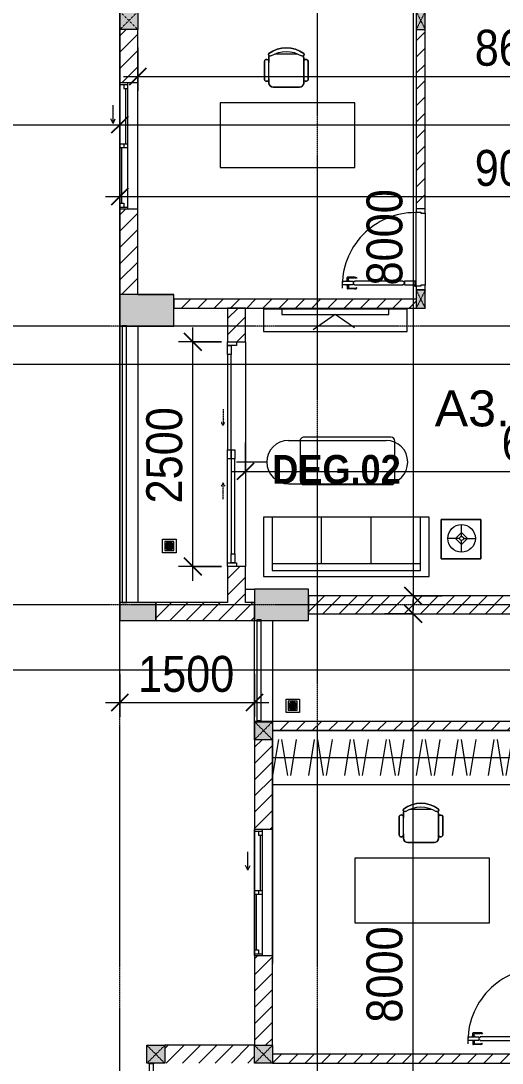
# Model space of a CAD drawing. Header units: millimetres. Extents: x 1591 to 239243, y -15958 to 82755.
# Drawn here: x 206848 to 212209, y 64837 to 76433 of the extents above; entities that cross this region are included whole.
import ezdxf

# ---------------------------------------------------------------- set-up
doc = ezdxf.new("R2010")
doc.units = ezdxf.units.MM
for name, pattern in [('Dash Dot 3_16_', [7.9375, 4.7625, -1.5875, 0, -1.5875]), ('Dash_2_', [6, 3, -3]), ('Grid Line', [22.225, 12.7, -3.175, 3.175, -3.175])]:
    doc.linetypes.add(name, pattern=pattern)
for name, color, linetype, lineweight in [('0-1', 250, 'Continuous', 5), ('A-ANNO-DIMS', 211, 'Continuous', 9), ('A-ANNO-DIMS-160', 211, 'Continuous', 9), ('A-AREA-IDEN', 2, 'Continuous', 9), ('A-DETL-GENF-1', 9, 'Continuous', 9), ('A-DOOR', 31, 'Continuous', 9), ('A-DOOR-1', 254, 'Continuous', 9), ('A-DOOR-2', 9, 'Continuous', 9), ('A-DOOR-FRAM', 31, 'Continuous', 9), ('A-DOOR-HDLN', 31, 'Dash_2_', 9), ('A-DOOR-IDEN', 31, 'Continuous', 9), ('A-FLOR-1', 7, 'Continuous', 9), ('A-FLOR-2', 9, 'Continuous', 9), ('A-FLOR-HRAL', 11, 'Continuous', 9), ('A-FLOR-HRAL-1', 254, 'Continuous', 9), ('A-FLOR-HRAL-2', 9, 'Continuous', 9), ('A-GLAZ', 151, 'Continuous', 9), ('A-WALL', 113, 'Continuous', 9), ('A-WALL-1', 253, 'Continuous', 18), ('A-WALL-2', 9, 'Continuous', 9), ('A-WALL-3', 113, 'Continuous', 18), ('A-WALL-PATT-1', 10, 'Continuous', 9), ('A-WALL-PATT-2', 111, 'Continuous', 9), ('G-ANNO-SYMB-1', 111, 'Dash Dot 3_16_', 18), ('I-FURN', 30, 'Continuous', 9), ('I-FURN-1', 254, 'Continuous', 9), ('M-EQPM-1', 254, 'Continuous', 9), ('S-COLS', 52, 'Continuous', 9), ('S-COLS-1', 52, 'Continuous', 5), ('S-COLS-2', 250, 'Continuous', 18), ('S-COLS-4', 254, 'Continuous', 9), ('S-COLS-5', 253, 'Continuous', 18), ('S-COLS-6', 52, 'Continuous', 18), ('S-COLS-HDLN', 52, 'Dash_2_', 9), ('S-COLS-HDLN-1', 9, 'Dash_2_', 9), ('S-GRID-1', 1, 'Grid Line', 9)]:
    doc.layers.add(name, color=color, linetype=linetype, lineweight=lineweight)
doc.styles.add('Arial_9', font='arial_0.ttf', dxfattribs={"height": 400})
doc.styles.add('Arial_B_4', font='arialbd_0.ttf', dxfattribs={"width": 0.9, "height": 320})
doc.styles.add('UTM Avo', font='UTM Avo.ttf', dxfattribs={"width": 0.9, "height": 400})
doc.dimstyles.new('1_Dim_chi_tiet_2_5', dxfattribs={"dimscale": 304.8, "dimtxt": 399.720379, "dimasz": 0.629921, "dimexe": 0.524934, "dimexo": 0.0625, "dimgap": 0.052493, "dimtad": 1, "dimdec": 0, "dimrnd": 5, "dimzin": 0, "dimdsep": 46, "dimtxsty": 'UTM Avo', "dimblk1": 'OBLIQUE', "dimblk2": 'OBLIQUE', "dimsah": 1, "dimcen": 0.09, "dimdle": 0.524934, "dimazin": 0, "dimtfac": 1, "dimtdec": 4, "dimtix": 1, "dimtmove": 0, "dimatfit": 3, "dimfxl": 1.049869, "dimfxlon": 1, "dimtvp": 1, "dimtolj": 1, "dimtzin": 0, "dimarcsym": 2})
doc.dimstyles.new('1_Dim_chi_tiet_2_5_1', dxfattribs={"dimscale": 304.8, "dimtxt": 399.720379, "dimasz": 0.629921, "dimexe": 0.524934, "dimexo": 0.0625, "dimgap": 0.052493, "dimtad": 1, "dimdec": 0, "dimrnd": 5, "dimzin": 0, "dimdsep": 46, "dimtxsty": 'UTM Avo', "dimblk1": 'OBLIQUE', "dimblk2": 'OBLIQUE', "dimsah": 1, "dimcen": 0.09, "dimdle": 0.524934, "dimazin": 0, "dimtfac": 1, "dimtdec": 4, "dimtix": 1, "dimtmove": 0, "dimatfit": 3, "dimfxl": 1.049869, "dimfxlon": 1, "dimtvp": 1, "dimtolj": 1, "dimtzin": 0, "dimarcsym": 2})
pattern_1 = [(45, (0, 0), (-90.50967, 90.50967), [])]
pattern_2 = [(45, (101998.83, 0), (-90.50967, 90.50967), [])]

# ---------------------------------------------------------------- blocks, each defined once
blk = doc.blocks.new('NCV_TKTC_KET CAU_rvt-1-TKCS_MB TẦNG 5')
at = {"layer": 'S-COLS-1'}
for points in [[(106553, 73037), (106553, 73387), (105953, 73387), (105953, 73037), (105978, 73037), (105978, 73042), (106028, 73042), (106028, 73037), (106153, 73037)], [(108053, 69762), (108053, 70112), (107453, 70112), (107453, 69762), (107477, 69762), (107477, 69769), (107527, 69769), (107527, 69762), (107700, 69762)], [(106352, 69762), (106352, 69962), (106028, 69962), (106028, 69957), (105978, 69957), (105978, 69962), (105952, 69962), (105952, 69762), (106088, 69762)]]:
    blk.add_hatch(color=256, dxfattribs=at).paths.add_polyline_path(points)
at = {"layer": 'A-FLOR-1'}
for p, q in [((105952, 76537), (105952, 69962)), ((108053, 69835), (111053, 69835)), ((107452, 68637), (107452, 65035))]:
    blk.add_line(p, q, dxfattribs=at)
at = {"layer": 'S-COLS-2'}
for p, q in [((105953, 73387), (105953, 73037)), ((106553, 73387), (105953, 73387)), ((106553, 73037), (106553, 73387)), ((105953, 73037), (105978, 73037)), ((106028, 73037), (106553, 73037)), ((107453, 70112), (107453, 69762)), ((108053, 70112), (107453, 70112)), ((108053, 69762), (108053, 70112)), ((105978, 69962), (105952, 69962)), ((105952, 69962), (105952, 69762)), ((106352, 69962), (106028, 69962)), ((106352, 69762), (106352, 69962)), ((105952, 69762), (106352, 69762)), ((107453, 69762), (107477, 69762)), ((107527, 69762), (108053, 69762))]:
    blk.add_line(p, q, dxfattribs=at)
blk = doc.blocks.new('DOOR_CW_01 CANH MO-PANEL KINH - DIW_01-900x2200-CỬA GỖ VÂN LAMINATE-553393-TKCS_MB TẦNG 5')
at = {"layer": 'A-DETL-GENF-1'}
for p, q in [((-442, 737), (-442, 816)), ((-399, 820), (-438, 820)), ((-399, 832), (-397, 832)), ((-399, 792), (-399, 832)), ((-397, 872), (-357, 872)), ((-397, 752), (-397, 872)), ((-397, 792), (-397, 832)), ((-357, 872), (-357, 752)), ((-357, 792), (-357, 832)), ((-355, 832), (-357, 832)), ((-355, 792), (-355, 832)), ((-355, 820), (-316, 820)), ((-312, 737), (-312, 816)), ((-434, 800), (-434, 737)), ((-434, 711), (-427, 716)), ((-399, 804), (-430, 804)), ((-397, 792), (-399, 792)), ((-357, 752), (-397, 752)), ((-397, 738), (-391, 738)), ((-397, 738), (-397, 196)), ((-363, 752), (-391, 752)), ((-391, 752), (-391, 738)), ((-363, 738), (-363, 752)), ((-357, 738), (-363, 738)), ((-357, 792), (-355, 792)), ((-357, 196), (-357, 738)), ((-355, 804), (-324, 804)), ((-320, 711), (-327, 716)), ((-320, 800), (-320, 737)), ((-397, 196), (-391, 196)), ((-357, 182), (-397, 182)), ((-397, 182), (-397, 62)), ((-391, 196), (-391, 182)), ((-391, 182), (-363, 182)), ((-357, 196), (-363, 196)), ((-363, 182), (-363, 196)), ((-357, 62), (-357, 182)), ((-397, 62), (-357, 62))]:
    blk.add_line(p, q, dxfattribs=at)
blk.add_circle((-407, 60), 10, dxfattribs=at)
for centre, radius, start, end in [((-438, 816), 4, 90, 180), ((-407, 60), 814, 360, 92), ((-316, 816), 4, 0, 90), ((-397, 737), 45, 180, 215), ((-430, 800), 4, 90, 180), ((-397, 737), 37, 180, 215), ((-357, 737), 37, 325, 0), ((-324, 800), 4, 360, 90), ((-357, 737), 45, 325, 0)]:
    blk.add_arc(centre, radius, start, end, dxfattribs=at)
at = {"layer": 'A-DOOR-2'}
for p, q in [((-410, 50), (-450, 50)), ((-450, 50), (-450, -50)), ((-410, 0), (-410, 50)), ((-400, 0), (-410, 0)), ((-407, 50), (-382, 50)), ((-400, -50), (-400, 0)), ((410, 0), (400, 0)), ((400, 0), (400, -50)), ((450, 50), (410, 50)), ((410, 50), (410, 0)), ((450, -50), (450, 50)), ((-450, -50), (-400, -50)), ((400, -50), (450, -50))]:
    blk.add_line(p, q, dxfattribs=at)
blk = doc.blocks.new('TU DO LV A - TU DO LV A-885793-TKCS_MB TẦNG 5')
at = {"layer": 'I-FURN'}
for p, q in [((4, 101), (69, 499)), ((169, 101), (104, 499)), ((202, 101), (267, 499)), ((404, 101), (469, 499)), ((569, 101), (504, 499)), ((602, 101), (667, 499)), ((804, 101), (869, 499)), ((969, 101), (904, 499)), ((1002, 101), (1067, 499)), ((1204, 101), (1269, 499)), ((1369, 101), (1304, 499)), ((1402, 101), (1467, 499)), ((1604, 101), (1669, 499)), ((1769, 101), (1704, 499)), ((1802, 101), (1867, 499)), ((2004, 101), (2069, 499)), ((2169, 101), (2104, 499)), ((2202, 101), (2267, 499)), ((2404, 101), (2469, 499)), ((2569, 101), (2504, 499)), ((2602, 101), (2667, 499)), ((2804, 101), (2869, 499)), ((2969, 101), (2904, 499)), ((0, 300), (3000, 300)), ((0, 0), (3000, 0))]:
    blk.add_line(p, q, dxfattribs=at)
at = {"layer": 'I-FURN-1'}
blk.add_line((0, 0), (3000, 0), dxfattribs=at)
blk = doc.blocks.new('BAN LV A - BAN LV A_dwg_ban hoc2-348006-TKCS_MB TẦNG 5')
at = {"layer": 'I-FURN'}
for p, q in [((-243, 354), (-243, 162)), ((-194, 389), (-194, 113)), ((146, 437), (-146, 437)), ((194, 113), (194, 389)), ((194, 351), (194, 151)), ((244, 162), (244, 354)), ((-121, 65), (121, 65))]:
    blk.add_line(p, q, dxfattribs=at)
at = {"layer": 'I-FURN', "flags": 128}
blk.add_lwpolyline([(-738, 611), (-738, 1331), (-155, 1331), (762, 1331), (762, 611)], close=True, dxfattribs=at)
at = {"layer": 'I-FURN'}
for centre, radius, start, end in [((-219, 347), 25.3, 343.7398, 163.7398), ((-146, 389), 48.6, 90, 180), ((146, 389), 48.6, 360, 90), ((219, 347), 25.3, 16.2602, 170.7054), ((-219, 155), 25.3, 163.7398, 16.2602), ((219, 155), 25.3, 189.2946, 16.2602), ((-180, 75), 17.8, 57.9726, 216.6901), ((-146, 113), 48.6, 180, 207.5844), ((0, 324), 324, 233.1301, 306.8699), ((0, 359), 318, 237.5758, 302.4242), ((180, 75), 17.8, 323.3099, 122.0274), ((146, 113), 48.6, 332.4156, 0)]:
    blk.add_arc(centre, radius, start, end, dxfattribs=at)
blk = doc.blocks.new('BAN LV A - BAN LV A_dwg-348005-TKCS_MB TẦNG 5')
at = {"extrusion": (0, 0, -1), "zscale": -1, "rotation": 180}
blk.add_blockref('BAN LV A - BAN LV A_dwg_ban hoc2-348006-TKCS_MB TẦNG 5', (-729, 1384), dxfattribs=at)
blk = doc.blocks.new('BAN LV A - BAN LV A-348231-TKCS_MB TẦNG 5')
at = {"layer": 'I-FURN-1'}
for p, q in [((486, 1222), (486, 1029)), ((535, 1270), (535, 1236)), ((923, 1233), (923, 1270)), ((973, 1029), (973, 1222)), ((535, 1029), (535, 995)), ((583, 946), (875, 946)), ((923, 995), (923, 1032)), ((1491, 773), (-9, 773)), ((-9, 773), (-9, 53)), ((1491, 53), (1491, 773)), ((-9, 53), (1491, 53))]:
    blk.add_line(p, q, dxfattribs=at)
for centre, radius, start, end in [((549, 1308), 17.8, 143.3099, 240.596), ((729, 1060), 324, 53.1301, 126.8699), ((583, 1270), 48.6, 152.4156, 180), ((909, 1308), 17.8, 299.404, 36.6901), ((875, 1270), 48.6, 360, 27.5844), ((510, 1229), 25.3, 16.2602, 196.2602), ((948, 1229), 25.3, 343.7398, 170.7054), ((510, 1036), 25.3, 196.2602, 343.7398), ((583, 995), 48.6, 180, 270), ((875, 995), 48.6, 270, 360), ((948, 1036), 25.3, 189.2946, 343.7398)]:
    blk.add_arc(centre, radius, start, end, dxfattribs=at)
blk.add_blockref('BAN LV A - BAN LV A_dwg-348005-TKCS_MB TẦNG 5', (0, 0))
blk = doc.blocks.new('THU NUOC - THU NUOC-455054-TKCS_MB TẦNG 5')
at = {"layer": 'M-EQPM-1'}
for p, q in [((-66, -71), (-66, 79)), ((-66, 79), (84, 79)), ((59, 54), (-41, 54)), ((-41, 54), (-41, -46)), ((-23, 20), (41, 20)), ((41, 14), (-23, 14)), ((-23, 7), (1, 7)), ((1, 1), (-23, 1)), ((-11, 32), (28, 32)), ((28, 26), (-11, 26)), ((-1, 44), (19, 44)), ((19, 38), (-1, 38)), ((1, 7), (1, 1)), ((17, 1), (17, 7)), ((17, 7), (41, 7)), ((41, 1), (17, 1)), ((59, -46), (59, 54)), ((84, 79), (84, -71)), ((84, -71), (-66, -71)), ((-41, -46), (59, -46)), ((-23, -5), (41, -5)), ((41, -11), (-23, -11)), ((-11, -17), (28, -17)), ((28, -23), (-11, -23)), ((-1, -30), (19, -30)), ((19, -36), (-1, -36))]:
    blk.add_line(p, q, dxfattribs=at)
for centre, radius, start, end in [((9, 4), 45, 0, 180), ((9, 4), 45, 360, 180), ((9, 4), 45, 180, 0), ((9, 4), 45, 180, 360), ((-23, 17), 3, 90, 270), ((-23, 4), 3, 90, 270), ((-11, 29), 3, 90, 270), ((-1, 41), 3, 90, 270), ((19, 41), 3, 270, 90), ((28, 29), 3, 270, 90), ((41, 17), 3, 270, 90), ((41, 4), 3, 270, 90), ((-23, -8), 3, 90, 270), ((-11, -20), 3, 90, 270), ((-1, -33), 3, 90, 270), ((19, -33), 3, 270, 90), ((28, -20), 3, 270, 90), ((41, -8), 3, 270, 90)]:
    blk.add_arc(centre, radius, start, end, dxfattribs=at)
blk = doc.blocks.new('Railing - 50 x 10mm-901205-TKCS_MB TẦNG 5')
at = {"layer": 'A-FLOR-HRAL-2'}
for p, q in [((25, 5), (-25, 5)), ((-25, 5), (-25, -5)), ((25, -5), (25, 5)), ((-25, -5), (25, -5))]:
    blk.add_line(p, q, dxfattribs=at)
blk = doc.blocks.new('Railing - Railing-883597-TKCS_MB TẦNG 5')
at = {"layer": 'A-FLOR-HRAL-2'}
for p, q in [((84569, 60498), (84569, 59383)), ((84619, 59383), (84619, 60498))]:
    blk.add_line(p, q, dxfattribs=at)
for p in [(84594, 60503), (84594, 59378)]:
    blk.add_blockref('Railing - 50 x 10mm-901205-TKCS_MB TẦNG 5', p)
blk = doc.blocks.new('G1_SOF - BO TRU - 100x200-745959-TKCS_MB TẦNG 5')
at = {"layer": 'S-COLS'}
blk.add_hatch(color=256, dxfattribs=at).paths.add_polyline_path([(-50, 100), (-50, -100), (50, -100), (50, 100)])
at = {"layer": 'S-COLS-5'}
for p, q in [((50, 100), (-50, 100)), ((-50, 100), (-50, -100)), ((50, -100), (50, 100)), ((-50, -100), (50, -100))]:
    blk.add_line(p, q, dxfattribs=at)
at = {"layer": 'S-COLS-HDLN-1'}
for p, q in [((50, 100), (-50, -100)), ((-50, 100), (50, -100))]:
    blk.add_line(p, q, dxfattribs=at)
blk = doc.blocks.new('LOBBY_SOFA_1 - LOBBY_SOFA_1-901220-TKCS_MB TẦNG 5')
at = {"layer": 'I-FURN'}
for p, q in [((-2556, 0), (-2556, -660)), ((-708, 0), (-2556, 0)), ((-708, -660), (-708, 0)), ((-2457, -66), (-2457, -660)), ((-807, -66), (-2457, -66)), ((-807, -660), (-807, -66)), ((-3128, -194), (-2688, -194)), ((-3128, -634), (-3128, -194)), ((-2688, -194), (-2688, -634)), ((-807, -143), (-2457, -143)), ((-1907, -143), (-1907, -660)), ((-1357, -143), (-1357, -660)), ((-2915, -269), (-2915, -401)), ((-2937, -423), (-3069, -423)), ((-2915, -357), (-2981, -423)), ((-2981, -423), (-2915, -489)), ((-2849, -423), (-2915, -357)), ((-2915, -489), (-2849, -423)), ((-2915, -445), (-2915, -577)), ((-2893, -423), (-2761, -423)), ((-2688, -634), (-3128, -634)), ((-2556, -660), (-708, -660)), ((-1160, -1021), (-2128, -1021)), ((-2172, -1065), (-2172, -1505)), ((-1116, -1505), (-1116, -1065)), ((-2128, -1549), (-1160, -1549))]:
    blk.add_line(p, q, dxfattribs=at)
for radius in [154, 22]:
    blk.add_circle((-2915, -423), radius, dxfattribs=at)
for centre, start, end in [((-2128, -1065), 90, 180), ((-1160, -1065), 0, 90), ((-2128, -1505), 180, 270), ((-1160, -1505), 270, 0)]:
    blk.add_arc(centre, 44, start, end, dxfattribs=at)
at = {"layer": 'I-FURN-1'}
for p, q in [((-708, 0), (-2556, 0)), ((-2556, 0), (-2556, -660)), ((-708, -660), (-708, 0)), ((-2688, -194), (-3128, -194)), ((-3128, -194), (-3128, -634)), ((-2688, -634), (-2688, -194)), ((-3128, -634), (-2688, -634)), ((-2556, -660), (-708, -660)), ((-1160, -1021), (-2128, -1021)), ((-2172, -1065), (-2172, -1505)), ((-1116, -1505), (-1116, -1065)), ((-2128, -1549), (-1160, -1549))]:
    blk.add_line(p, q, dxfattribs=at)
for centre, start, end in [((-2128, -1065), 90, 180), ((-1160, -1065), 0, 90), ((-2128, -1505), 180, 270), ((-1160, -1505), 270, 0)]:
    blk.add_arc(centre, 44, start, end, dxfattribs=at)
blk = doc.blocks.new('RES_BAN AN - RES_BAN AN-901223-TKCS_MB TẦNG 5')
at = {"layer": 'I-FURN-1'}
for p, q in [((1600, 0), (0, 0)), ((0, 0), (0, -250)), ((1600, -250), (1600, 0)), ((0, -250), (1600, -250))]:
    blk.add_line(p, q, dxfattribs=at)
blk = doc.blocks.new('KE TIVI-2 - KE TIVI-2-885819-TKCS_MB TẦNG 5')
at = {"layer": 'I-FURN-1'}
for p, q in [((-596, 0), (-596, -60)), ((596, 0), (-596, 0)), ((-596, -60), (596, -60)), ((0, -60), (-246, -232)), ((213, -209), (0, -60)), ((596, -60), (596, 0))]:
    blk.add_line(p, q, dxfattribs=at)
blk = doc.blocks.new('NCV_TKTC_TANG 5_rvt-1-TKCS_MB TẦNG 5')
at = {"layer": 'A-WALL-PATT-1'}
h = blk.add_hatch(dxfattribs=at)
h.set_pattern_fill('FP_1', color=256, style=0, pattern_type=2)
h.set_pattern_definition(pattern_1)
h.paths.add_polyline_path([(109312, 73437), (109353, 73437), (109353, 73443), (109253, 73443), (109253, 73437), (109303, 73437)])
h.paths.add_polyline_path([(109353, 74343), (109353, 76337), (109253, 76337), (109253, 74343), (109312, 74343)])
h = blk.add_hatch(dxfattribs=at)
h.set_pattern_fill('FP_1', color=256, style=0, pattern_type=2)
h.set_pattern_definition(pattern_1)
h.paths.add_polyline_path([(106553, 73237), (109253, 73237), (109253, 73337), (106553, 73337)])
h = blk.add_hatch(dxfattribs=at)
h.set_pattern_fill('FP_1', color=256, style=0, pattern_type=2)
h.set_pattern_definition(pattern_1)
h.paths.add_polyline_path([(110653, 68537), (110653, 68637), (107653, 68635), (107653, 68537), (109312, 68537)])
h = blk.add_hatch(dxfattribs=at)
h.set_pattern_fill('FP_1', color=256, style=0, pattern_type=2)
h.set_pattern_definition(pattern_1)
h.paths.add_polyline_path([(108053, 64837), (110652, 64837), (110652, 64937), (107653, 64937), (107653, 64837), (107700, 64837)])
at = {"layer": 'A-FLOR-2'}
for p, q in [((109253, 73483), (109253, 74303)), ((109353, 74293), (109353, 73493)), ((106153, 73392), (106153, 73387)), ((106153, 73387), (106553, 73387)), ((107353, 72862), (107353, 70362)), ((107353, 70112), (107453, 70112)), ((110653, 68537), (107653, 68537)), ((107653, 68537), (107653, 68435)), ((107653, 68435), (107653, 67937)), ((107653, 67937), (107653, 67435)), ((107653, 67435), (107653, 66035)), ((107653, 66035), (107653, 65945))]:
    blk.add_line(p, q, dxfattribs=at)
at = {"layer": 'A-WALL-1'}
for p, q in [((109253, 76337), (109253, 74343)), ((109353, 74343), (109353, 76337)), ((109253, 73443), (109253, 73437)), ((109353, 73437), (109353, 73443)), ((109253, 73337), (106553, 73337)), ((106553, 73337), (106553, 73237)), ((106553, 73237), (109253, 73237)), ((107477, 68637), (107453, 68637)), ((110653, 68637), (107527, 68637)), ((107653, 68537), (110653, 68537)), ((110652, 64937), (107653, 64937)), ((107653, 64837), (110652, 64837))]:
    blk.add_line(p, q, dxfattribs=at)
at = {"layer": 'A-WALL-2'}
for p, q in [((109253, 73483), (109253, 74303)), ((109353, 74293), (109353, 73493)), ((107453, 68637), (107453, 69762)), ((107653, 69762), (107653, 68637))]:
    blk.add_line(p, q, dxfattribs=at)
at = {"layer": 'A-DOOR-1'}
for p, rotation in [((109303, 73893), 89.9999999999992), ((110703, 65487), 89.99999999999882)]:
    blk.add_blockref('DOOR_CW_01 CANH MO-PANEL KINH - DIW_01-900x2200-CỬA GỖ VÂN LAMINATE-553393-TKCS_MB TẦNG 5', p, dxfattribs=dict(at, rotation=rotation))
at = {"layer": 'A-FLOR-HRAL-1'}
blk.add_blockref('Railing - Railing-883597-TKCS_MB TẦNG 5', (22908, 9261), dxfattribs=at)
at = {"layer": 'I-FURN-1'}
for name, p in [('BAN LV A - BAN LV A-348231-TKCS_MB TẦNG 5', (107077, 74749)), ('RES_BAN AN - RES_BAN AN-901223-TKCS_MB TẦNG 5', (107552, 73227)), ('KE TIVI-2 - KE TIVI-2-885819-TKCS_MB TẦNG 5', (108352, 73227)), ('TU DO LV A - TU DO LV A-885793-TKCS_MB TẦNG 5', (107653, 67937)), ('BAN LV A - BAN LV A-348231-TKCS_MB TẦNG 5', (108577, 66344))]:
    blk.add_blockref(name, p, dxfattribs=at)
at = {"layer": 'I-FURN-1', "rotation": 180}
blk.add_blockref('LOBBY_SOFA_1 - LOBBY_SOFA_1-901220-TKCS_MB TẦNG 5', (106843, 70252), dxfattribs=at)
at = {"layer": 'M-EQPM-1'}
for p in [(106494, 70586), (107869, 68809)]:
    blk.add_blockref('THU NUOC - THU NUOC-455054-TKCS_MB TẦNG 5', p, dxfattribs=at)
at = {"layer": 'S-COLS-4'}
for p in [(109303, 76437), (109303, 73337)]:
    blk.add_blockref('G1_SOF - BO TRU - 100x200-745959-TKCS_MB TẦNG 5', p, dxfattribs=at)
blk = doc.blocks.new('G1_SOF - BO TRU - 200x200-3055084-TKCS_MB TẦNG 5')
at = {"layer": 'S-COLS'}
blk.add_hatch(color=256, dxfattribs=at).paths.add_polyline_path([(8, 100), (-100, 100), (-100, -100), (100, -100), (100, 100)])
at = {"layer": 'S-COLS-6'}
for p, q in [((-100, 100), (100, 100)), ((-100, -100), (-100, 100)), ((100, 100), (100, -100)), ((100, -100), (-100, -100))]:
    blk.add_line(p, q, dxfattribs=at)
at = {"layer": 'S-COLS-HDLN'}
for p, q in [((100, -100), (-100, 100)), ((-100, -100), (100, 100))]:
    blk.add_line(p, q, dxfattribs=at)
blk = doc.blocks.new('G1_SOF - BO TRU - 200x200-V30-TKCS_MB TẦNG 5')
at = {"layer": 'S-COLS'}
blk.add_hatch(color=256, dxfattribs=at).paths.add_polyline_path([(100, 100), (76, 100), (76, 93), (26, 93), (26, 100), (-100, 100), (-100, -100), (100, -100), (100, 100)])
at = {"layer": 'S-COLS-6'}
for p, q in [((-100, 100), (26, 100)), ((-100, -100), (-100, 100)), ((76, 100), (100, 100)), ((100, 100), (100, -100)), ((100, -100), (-100, -100))]:
    blk.add_line(p, q, dxfattribs=at)
at = {"layer": 'S-COLS-HDLN'}
for p, q in [((100, -100), (-100, 100)), ((-100, -100), (100, 100))]:
    blk.add_line(p, q, dxfattribs=at)
blk = doc.blocks.new('G1_SOF - BO TRU - 200x200-V32-TKCS_MB TẦNG 5')
at = {"layer": 'S-COLS'}
blk.add_hatch(color=256, dxfattribs=at).paths.add_polyline_path([(100, 100), (-100, 100), (-100, -100), (100, -100), (100, -2)])
at = {"layer": 'S-COLS-6'}
for p, q in [((-100, 100), (100, 100)), ((-100, -100), (-100, 100)), ((100, 100), (100, -100)), ((25, -100), (-100, -100)), ((100, -100), (75, -100))]:
    blk.add_line(p, q, dxfattribs=at)
at = {"layer": 'S-COLS-HDLN'}
for p, q in [((100, -100), (-100, 100)), ((-100, -100), (100, 100))]:
    blk.add_line(p, q, dxfattribs=at)
blk = doc.blocks.new('1_FAMILY RVT - W01-WxH 1400x1400xmm-389822-TKCS_MB TẦNG 5')
at = {"layer": 'A-GLAZ'}
for p, q in [((248.4, 172.39), (299.2, 197.79)), ((248.4, 172.39), (299.2, 146.99)), ((248.4, 172.39), (451.6, 172.39)), ((-700, 96.19), (-700, -103.81)), ((700, 96.19), (-700, 96.19)), ((-700, 96.19), (-636.5, 96.19)), ((-700, 7.29), (-680.95, 7.29)), ((-680.95, 96.19), (-680.95, 7.29)), ((-636.5, 51.74), (-680.95, 51.74)), ((-680.95, 7.29), (-22.225, 7.29)), ((-636.5, 96.19), (-22.225, 96.19)), ((-636.5, 96.19), (-636.5, 51.74)), ((-636.5, 73.965), (-22.225, 73.965)), ((-22.225, 7.29), (-22.225, 96.19)), ((-22.225, 96.19), (22.225, 96.19)), ((22.225, 51.74), (-22.225, 51.74)), ((-22.225, 7.29), (22.225, 7.29)), ((22.225, 96.19), (680.95, 96.19)), ((22.225, 96.19), (22.225, 7.29)), ((22.225, 29.515), (636.5, 29.515)), ((22.225, 7.29), (636.5, 7.29)), ((636.5, 51.74), (636.5, 7.29)), ((680.95, 51.74), (636.5, 51.74)), ((636.5, 7.29), (700, 7.29)), ((680.95, 96.19), (700, 96.19)), ((680.95, 96.19), (680.95, 7.29)), ((700, -103.81), (700, 96.19)), ((-700, -103.81), (700, -103.81))]:
    blk.add_line(p, q, dxfattribs=at)
blk = doc.blocks.new('Railing - 50 x 10mm-1251311-TKCS_MB TẦNG 5')
at = {"layer": 'A-FLOR-HRAL'}
for p, q in [((25, 5), (-25, 5)), ((-25, 5), (-25, -5)), ((25, -5), (25, 5)), ((-25, -5), (25, -5))]:
    blk.add_line(p, q, dxfattribs=at)
blk = doc.blocks.new('Railing - Railing-3262427-TKCS_MB TẦNG 5')
at = {"layer": 'A-FLOR-HRAL'}
for p, q in [((106277, 64830), (106277, 61717)), ((106327, 61717), (106327, 64830))]:
    blk.add_line(p, q, dxfattribs=at)
at = {"extrusion": (0, 0, -1), "zscale": -1}
for p in [(-106302, 64835), (-106302, 61712)]:
    blk.add_blockref('Railing - 50 x 10mm-1251311-TKCS_MB TẦNG 5', p, dxfattribs=at)
blk = doc.blocks.new('Railing - Railing-4019705-TKCS_MB TẦNG 5')
at = {"layer": 'A-FLOR-HRAL'}
for p, q in [((105978, 73032), (105978, 69967)), ((106028, 69967), (106028, 73032))]:
    blk.add_line(p, q, dxfattribs=at)
at = {"extrusion": (0, 0, -1), "zscale": -1}
for p in [(-106003, 73037), (-106003, 69962)]:
    blk.add_blockref('Railing - 50 x 10mm-1251311-TKCS_MB TẦNG 5', p, dxfattribs=at)
blk = doc.blocks.new('DEG_02-DEG_03 - DEG_02-2500x2400mm-CỬA ĐI 02 CÁNH TRƯỢT-841416-TKCS_MB TẦNG 5')
at = {"layer": 'A-DOOR'}
for p, q in [((-1210, -100), (-1210, -60)), ((-1210, -60), (-1110, -60)), ((-1110, -100), (-1210, -100)), ((-1110, -60), (-1110, -100)), ((-50, -60), (-1110, -60)), ((-1110, -100), (-50, -100)), ((-50, -60), (-50, -20)), ((-50, -20), (50, -20)), ((50, -60), (-50, -60)), ((-50, -100), (-50, -60)), ((-50, -60), (50, -60)), ((50, -100), (-50, -100)), ((50, -20), (50, -60)), ((1110, -20), (50, -20)), ((50, -60), (1110, -60)), ((50, -60), (50, -100)), ((1110, -60), (1110, -20)), ((1110, -20), (1210, -20)), ((1210, -60), (1110, -60)), ((1210, -20), (1210, -60))]:
    blk.add_line(p, q, dxfattribs=at)
at = {"layer": 'A-DOOR-FRAM'}
for p, q in [((-1250, 0), (-1210, 0)), ((-1250, -100), (-1250, 0)), ((-1210, -100), (-1250, -100)), ((-1210, 0), (-1210, -100)), ((1210, -100), (1210, 0)), ((1210, 0), (1250, 0)), ((1250, -100), (1210, -100)), ((1250, 0), (1250, -100))]:
    blk.add_line(p, q, dxfattribs=at)
at = {"layer": 'A-DOOR-HDLN'}
for p, q in [((-500, -151), (-320, -151)), ((-320, -151), (-355, -131)), ((-320, -151), (-355, -171)), ((320, -151), (355, -131)), ((320, -151), (355, -171)), ((500, -151), (320, -151))]:
    blk.add_line(p, q, dxfattribs=at)
blk = doc.blocks.new('DIMBLOCK81-TKCS_MB TẦNG 5')
at = {"layer": 'A-ANNO-DIMS-160'}
for p, q in [((209351, 71741), (209351, 71261)), ((209351, 71421), (209351, 71741)), ((216151, 71741), (216151, 71261)), ((216151, 71421), (216151, 71741)), ((209191, 71421), (216311, 71421))]:
    blk.add_line(p, q, dxfattribs=at)
at = {"layer": 'A-ANNO-DIMS-160', "lineweight": 25}
for p, q in [((209351, 71421), (209447, 71517)), ((216151, 71421), (216247, 71517)), ((209351, 71421), (209255, 71325)), ((216151, 71421), (216055, 71325))]:
    blk.add_line(p, q, dxfattribs=at)
at = {"layer": 'A-ANNO-DIMS-160', "color": 0, "insert": (212204, 71940), "char_height": 400, "width": 1314.64, "attachment_point": 1, "line_spacing_factor": 1.110334, "style": 'UTM Avo'}
blk.add_mtext('6800', dxfattribs=at)
blk = doc.blocks.new('_Oblique')
at = {"color": 0, "linetype": 'ByBlock', "lineweight": -2}
blk.add_line((-0.5, -0.5), (0.5, 0.5), dxfattribs=at)
blk = doc.blocks.new('DIMBLOCK82-TKCS_MB TẦNG 5')
at = {"layer": 'A-ANNO-DIMS-160'}
for p, q in [((211217, 78197), (211217, 69877)), ((211537, 78037), (211057, 78037)), ((211217, 78037), (211537, 78037)), ((211537, 70037), (211057, 70037)), ((211217, 70037), (211537, 70037))]:
    blk.add_line(p, q, dxfattribs=at)
at = {"layer": 'A-ANNO-DIMS-160', "lineweight": 25}
for p, q in [((211217, 78037), (211121, 78133)), ((211217, 78037), (211313, 77941)), ((211217, 70037), (211121, 70133)), ((211217, 70037), (211313, 69941))]:
    blk.add_line(p, q, dxfattribs=at)
at = {"layer": 'A-ANNO-DIMS-160', "color": 0, "insert": (210698, 73489), "char_height": 400, "width": 1314.64, "attachment_point": 1, "rotation": 90, "line_spacing_factor": 1.110334, "style": 'UTM Avo'}
blk.add_mtext('8000', dxfattribs=at)
blk = doc.blocks.new('DIMBLOCK83-TKCS_MB TẦNG 5')
at = {"layer": 'A-ANNO-DIMS-160', "lineweight": 25}
for p, q in [((211217, 69837), (211121, 69933)), ((211217, 69837), (211313, 69741)), ((211217, 61835), (211121, 61931)), ((211217, 61835), (211313, 61739))]:
    blk.add_line(p, q, dxfattribs=at)
at = {"layer": 'A-ANNO-DIMS-160'}
for p, q in [((211217, 61675), (211217, 69997)), ((210897, 69837), (211377, 69837)), ((211217, 69837), (210897, 69837)), ((210897, 61835), (211377, 61835)), ((211217, 61835), (210897, 61835))]:
    blk.add_line(p, q, dxfattribs=at)
at = {"layer": 'A-ANNO-DIMS-160', "color": 0, "insert": (210698, 65288), "char_height": 400, "width": 1314.64, "attachment_point": 1, "rotation": 90, "line_spacing_factor": 1.110334, "style": 'UTM Avo'}
blk.add_mtext('8000', dxfattribs=at)
blk = doc.blocks.new('DIMBLOCK205-TKCS_MB TẦNG 5')
at = {"layer": 'A-ANNO-DIMS-160', "lineweight": 25}
for p, q in [((208765, 72862), (208669, 72958)), ((208765, 72862), (208861, 72766)), ((208765, 70362), (208669, 70458)), ((208765, 70362), (208861, 70266))]:
    blk.add_line(p, q, dxfattribs=at)
at = {"layer": 'A-ANNO-DIMS-160'}
for p, q in [((208765, 70202), (208765, 73022)), ((209085, 72862), (208605, 72862)), ((208765, 72862), (209085, 72862)), ((209085, 70362), (208605, 70362)), ((208765, 70362), (209085, 70362))]:
    blk.add_line(p, q, dxfattribs=at)
at = {"layer": 'A-ANNO-DIMS-160', "color": 0, "insert": (208245, 71064), "char_height": 400, "width": 1314.64, "attachment_point": 1, "rotation": 90, "line_spacing_factor": 1.110334, "style": 'UTM Avo'}
blk.add_mtext('2500', dxfattribs=at)
blk = doc.blocks.new('STN_Door Tag - STN_Door Tag-1788670-TKCS_MB TẦNG 5')
at = {"layer": 'A-DOOR-IDEN'}
for p, q in [((-3.37, 1.495), (3.431, 1.495)), ((-3.37, -1.524), (3.431, -1.524))]:
    blk.add_line(p, q, dxfattribs=at)
for centre, start, end in [((-3.37, -0.015), 90, 270), ((3.431, -0.015), 270, 90)]:
    blk.add_arc(centre, 1.509, start, end, dxfattribs=at)
blk = doc.blocks.new('DIMBLOCK239-TKCS_MB TẦNG 5')
at = {"layer": 'A-ANNO-DIMS-160'}
for p, q in [((156951, 75598), (156951, 75118)), ((156951, 75278), (156951, 75598)), ((207951, 75598), (207951, 75118)), ((207951, 75278), (207951, 75598)), ((156791, 75278), (208111, 75278))]:
    blk.add_line(p, q, dxfattribs=at)
at = {"layer": 'A-ANNO-DIMS-160', "lineweight": 25}
for p, q in [((156951, 75278), (156855, 75182)), ((156951, 75278), (157047, 75374)), ((207951, 75278), (207855, 75182)), ((207951, 75278), (208047, 75374))]:
    blk.add_line(p, q, dxfattribs=at)
at = {"layer": 'A-ANNO-DIMS-160', "color": 0, "insert": (181767, 75797), "char_height": 400, "width": 1643.29, "attachment_point": 1, "line_spacing_factor": 1.110334, "style": 'UTM Avo'}
blk.add_mtext('51000', dxfattribs=at)
blk = doc.blocks.new('DIMBLOCK240-TKCS_MB TẦNG 5')
at = {"layer": 'A-ANNO-DIMS-160'}
for p, q in [((207951, 75598), (207951, 75118)), ((207951, 75278), (207951, 75598)), ((229251, 75598), (229251, 75118)), ((229251, 75278), (229251, 75598)), ((207791, 75278), (229411, 75278))]:
    blk.add_line(p, q, dxfattribs=at)
at = {"layer": 'A-ANNO-DIMS-160', "lineweight": 25}
for p, q in [((207951, 75278), (207855, 75182)), ((207951, 75278), (208047, 75374)), ((229251, 75278), (229155, 75182)), ((229251, 75278), (229347, 75374))]:
    blk.add_line(p, q, dxfattribs=at)
at = {"layer": 'A-ANNO-DIMS-160', "color": 0, "insert": (217917, 75797), "char_height": 400, "width": 1643.29, "attachment_point": 1, "line_spacing_factor": 1.110334, "style": 'UTM Avo'}
blk.add_mtext('21300', dxfattribs=at)
blk = doc.blocks.new('DIMBLOCK241-TKCS_MB TẦNG 5')
at = {"layer": 'A-ANNO-DIMS-160'}
for p, q in [((207951, 74798), (207951, 74318)), ((207951, 74478), (207951, 74798)), ((216951, 74798), (216951, 74318)), ((216951, 74478), (216951, 74798)), ((207791, 74478), (216951, 74478))]:
    blk.add_line(p, q, dxfattribs=at)
at = {"layer": 'A-ANNO-DIMS-160', "lineweight": 25}
for p, q in [((207951, 74478), (208047, 74574)), ((216951, 74478), (217047, 74574)), ((207951, 74478), (207855, 74382)), ((216951, 74478), (216855, 74382))]:
    blk.add_line(p, q, dxfattribs=at)
at = {"layer": 'A-ANNO-DIMS-160', "color": 0, "insert": (211904, 74997), "char_height": 400, "width": 1314.64, "attachment_point": 1, "line_spacing_factor": 1.110334, "style": 'UTM Avo'}
blk.add_mtext('9000', dxfattribs=at)
blk = doc.blocks.new('DIMBLOCK294-TKCS_MB TẦNG 5')
at = {"layer": 'A-ANNO-DIMS-160'}
for p, q in [((207951, 69169), (207951, 68689)), ((207951, 68849), (207951, 69169)), ((209451, 69169), (209451, 68689)), ((209451, 68849), (209451, 69169)), ((207791, 68849), (209611, 68849))]:
    blk.add_line(p, q, dxfattribs=at)
at = {"layer": 'A-ANNO-DIMS-160', "lineweight": 25}
for p, q in [((207951, 68849), (208047, 68945)), ((209451, 68849), (209547, 68945)), ((207951, 68849), (207855, 68753)), ((209451, 68849), (209355, 68753))]:
    blk.add_line(p, q, dxfattribs=at)
at = {"layer": 'A-ANNO-DIMS-160', "color": 0, "insert": (208154, 69368), "char_height": 400, "width": 1314.64, "attachment_point": 1, "line_spacing_factor": 1.110334, "style": 'UTM Avo'}
blk.add_mtext('1500', dxfattribs=at)
blk = doc.blocks.new('DIMBLOCK320-TKCS_MB TẦNG 5')
at = {"layer": 'A-ANNO-DIMS-160'}
for p, q in [((208151, 76135), (208151, 75655)), ((208151, 75815), (208151, 76135)), ((216751, 76135), (216751, 75655)), ((216751, 75815), (216751, 76135)), ((207991, 75815), (216911, 75815))]:
    blk.add_line(p, q, dxfattribs=at)
at = {"layer": 'A-ANNO-DIMS-160', "lineweight": 25}
for p, q in [((208151, 75815), (208247, 75911)), ((216751, 75815), (216847, 75911)), ((208151, 75815), (208055, 75719)), ((216751, 75815), (216655, 75719))]:
    blk.add_line(p, q, dxfattribs=at)
at = {"layer": 'A-ANNO-DIMS-160', "color": 0, "insert": (211904, 76334), "char_height": 400, "width": 1314.64, "attachment_point": 1, "line_spacing_factor": 1.110334, "style": 'UTM Avo'}
blk.add_mtext('8600', dxfattribs=at)

msp = doc.modelspace()

# ---------------------------------------------------------------- hatches: boundary and pattern name
at = {"layer": 'A-WALL-PATT-2'}
h = msp.add_hatch(dxfattribs=at)
h.set_pattern_fill('FP_1', color=256, style=0, pattern_type=2)
h.set_pattern_definition(pattern_2)
h.paths.add_polyline_path([(207951.4, 73391.9), (208151.4, 73391.9), (208151.4, 74342.2), (207951.4, 74342.2)])
h.paths.add_polyline_path([(208087, 75742.2), (208151.4, 75742.2), (208151.4, 76336.9), (207951.4, 76336.9), (207951.4, 75742.2)])
h = msp.add_hatch(dxfattribs=at)
h.set_pattern_fill('FP_1', color=256, style=0, pattern_type=2)
h.set_pattern_definition(pattern_2)
h.paths.add_polyline_path([(209151.4, 69961.9), (209351.4, 69961.9), (209351.4, 70361.9), (209151.4, 70361.9), (209151.4, 70177.2)])
h.paths.add_polyline_path([(209251.4, 72861.9), (209351.4, 72861.9), (209351.4, 73236.9), (209151.4, 73236.9), (209151.4, 72861.9)])
h = msp.add_hatch(dxfattribs=at)
h.set_pattern_fill('FP_1', color=256, style=0, pattern_type=2)
h.set_pattern_definition(pattern_2)
h.paths.add_polyline_path([(209388.6, 69761.9), (209451.4, 69761.9), (209451.2, 69961.9), (208351.3, 69961.9), (208351.3, 69761.9)])
h = msp.add_hatch(dxfattribs=at)
h.set_pattern_fill('FP_1', color=256, style=0, pattern_type=2)
h.set_pattern_definition(pattern_2)
h.paths.add_polyline_path([(210051.4, 69836.9), (217451.4, 69836.9), (217451.4, 70036.9), (210051.4, 70036.9)])
h = msp.add_hatch(dxfattribs=at)
h.set_pattern_fill('FP_1', color=256, style=0, pattern_type=2)
h.set_pattern_definition(pattern_2)
h.paths.add_polyline_path([(209451.4, 65035.3), (209651.4, 65035.3), (209651.4, 66035.3), (209451.4, 66035.3), (209451.4, 65944.5)])
h.paths.add_polyline_path([(209451.4, 67435.3), (209651.4, 67435.3), (209651.4, 68435.3), (209451.4, 68435.3), (209451.4, 67936.9)])
h = msp.add_hatch(dxfattribs=at)
h.set_pattern_fill('FP_1', color=256, style=0, pattern_type=2)
h.set_pattern_definition(pattern_2)
h.paths.add_polyline_path([(208451.4, 64835.3), (209451.4, 64836.9), (209451.2, 65035.3), (208451.4, 65035.3), (208451.4, 64836.9)])

# ---------------------------------------------------------------- linework, layer by layer
at = {"layer": 'A-DOOR-IDEN'}
msp.add_line((209249.6, 71525.8), (209586.7, 71525.8), dxfattribs=at)
at = {"layer": 'A-WALL'}
for p, q in [((207951.4, 69961.9), (207951.4, 73036.9)), ((208151.4, 73036.9), (208151.4, 69961.9)), ((209351.4, 72861.9), (209351.4, 70361.9)), ((209151.4, 70401.9), (209151.4, 71561.9))]:
    msp.add_line(p, q, dxfattribs=at)
at = {"layer": 'A-WALL-3'}
for p, q in [((207951.4, 76336.9), (207951.4, 75742.2)), ((208151.4, 75742.2), (208151.4, 76336.9)), ((207951.4, 74342.2), (207951.4, 73391.9)), ((208151.4, 73391.9), (208151.4, 74342.2)), ((207951.4, 73391.9), (208151.4, 73391.9)), ((209151.4, 73236.9), (209151.4, 72861.9)), ((209351.4, 73236.9), (209151.4, 73236.9)), ((209351.4, 72861.9), (209351.4, 73236.9)), ((209251.4, 72861.9), (209351.4, 72861.9)), ((209151.4, 70361.9), (209151.4, 69961.9)), ((209351.4, 70361.9), (209251.4, 70361.9)), ((209351.4, 69961.9), (209351.4, 70361.9)), ((209151.4, 69961.9), (208351.3, 69961.9)), ((208351.3, 69961.9), (208351.3, 69761.9)), ((209451.4, 69961.9), (209351.4, 69961.9)), ((209451.4, 69761.9), (209451.4, 69961.9)), ((216151.4, 70036.9), (210051.4, 70036.9)), ((210051.4, 70036.9), (210051.4, 69836.9)), ((210051.4, 69836.9), (217451.4, 69836.9)), ((208351.3, 69761.9), (209451.4, 69761.9)), ((209451.4, 68435.3), (209451.4, 67435.3)), ((209651.4, 67435.3), (209651.4, 68435.3)), ((209451.4, 66035.3), (209451.4, 65035.3)), ((209651.4, 65035.3), (209651.4, 66035.3)), ((209451.4, 65035.3), (208451.4, 65035.3))]:
    msp.add_line(p, q, dxfattribs=at)
at = {"layer": 'G-ANNO-SYMB-1'}
for p, q in [((130746.6, 72614.1), (236925.7, 72614.1)), ((130746.6, 69211.5), (236925.7, 69211.5))]:
    msp.add_line(p, q, dxfattribs=at)
at = {"layer": 'S-GRID-1'}
for p, q in [((207951.4, 19118.3), (207951.4, 76659.6)), ((210151.4, 19118.3), (210151.4, 76659.6)), ((229978.4, 73036.9), (136410.9, 73036.9)), ((229978.4, 69936.9), (136410.9, 69936.9))]:
    msp.add_line(p, q, dxfattribs=at)

# ---------------------------------------------------------------- block references
at = {"layer": '0-1'}
for name in ['NCV_TKTC_KET CAU_rvt-1-TKCS_MB TẦNG 5', 'NCV_TKTC_TANG 5_rvt-1-TKCS_MB TẦNG 5']:
    msp.add_blockref(name, (101998.8, 0), dxfattribs=at)
at = {"layer": 'A-DOOR', "rotation": 270.0000000000002}
msp.add_blockref('DEG_02-DEG_03 - DEG_02-2500x2400mm-CỬA ĐI 02 CÁNH TRƯỢT-841416-TKCS_MB TẦNG 5', (209251.4, 71611.9), dxfattribs=at)
at = {"layer": 'A-DOOR-IDEN', "xscale": 159.9999999999999, "yscale": 159.9999999999999, "zscale": 159.9999999999999}
msp.add_blockref('STN_Door Tag - STN_Door Tag-1788670-TKCS_MB TẦNG 5', (210367.3, 71526.5), dxfattribs=at)
at = {"layer": 'A-FLOR-HRAL'}
for name in ['Railing - Railing-4019705-TKCS_MB TẦNG 5', 'Railing - Railing-3262427-TKCS_MB TẦNG 5']:
    msp.add_blockref(name, (101998.8, 0), dxfattribs=at)
at = {"layer": 'A-GLAZ', "rotation": 90}
for p in [(208047.6, 75042.2), (209547.6, 66735.3)]:
    msp.add_blockref('1_FAMILY RVT - W01-WxH 1400x1400xmm-389822-TKCS_MB TẦNG 5', p, dxfattribs=at)
at = {"layer": 'S-COLS', "rotation": 180}
for name, p in [('G1_SOF - BO TRU - 200x200-3055084-TKCS_MB TẦNG 5', (208051.4, 76436.9)), ('G1_SOF - BO TRU - 200x200-V32-TKCS_MB TẦNG 5', (209551.4, 68535.3)), ('G1_SOF - BO TRU - 200x200-V30-TKCS_MB TẦNG 5', (208351.4, 64935.3)), ('G1_SOF - BO TRU - 200x200-3055084-TKCS_MB TẦNG 5', (209551.4, 64935.3))]:
    msp.add_blockref(name, p, dxfattribs=at)

# ---------------------------------------------------------------- texts
at = {"layer": 'A-AREA-IDEN', "insert": (212576.3, 71915.8), "char_height": 400, "width": 2233.6, "attachment_point": 8, "line_spacing_factor": 0.936439, "style": 'Arial_9'}
msp.add_mtext('\\pt8,16,24,32,40,48,56,64,72,80,88,96,104,112,120,128,136,144,152,160,168,176,184,192,200,208,216,224,232,240,248,256;A3.05.03', dxfattribs=at)
at = {"layer": 'A-DOOR-IDEN', "insert": (210364.1, 71441.1), "char_height": 320, "width": 1467.36, "attachment_point": 5, "line_spacing_factor": 0.936439, "style": 'Arial_B_4'}
msp.add_mtext('\\pt7.2,14.4,21.6,28.8,36,43.2,50.4,57.6,64.8,72,79.2,86.4,93.6,100.8,108,115.2,122.4,129.6,136.8,144,151.2,158.4,165.6,172.8,180,187.2,194.4,201.6,208.8,216,223.2,230.4;DEG.02', dxfattribs=at)

# ---------------------------------------------------------------- dimensions: what is measured, and where the dimension line sits
at = {"layer": 'A-ANNO-DIMS'}
for base, p1, p2, override, picture, middle in [((211217.2, 70036.9), (211537.2, 78036.9), (211537.2, 70036.9), {"dimpost": '<>', "dimfxl": 8000}, 'DIMBLOCK82-TKCS_MB TẦNG 5', (210994.2, 74036.9)), ((208765.1, 72861.9), (209085.1, 70361.9), (209085.1, 72861.9), {"dimpost": '<>', "dimfxl": 2500}, 'DIMBLOCK205-TKCS_MB TẦNG 5', (208542.1, 71611.9)), ((211217.2, 69836.9), (210897.2, 61835.3), (210897.2, 69836.9), {"dimpost": '<>', "dimfxl": 8001.625653}, 'DIMBLOCK83-TKCS_MB TẦNG 5', (210994.2, 65836.1))]:
    dim = msp.add_linear_dim(base=base, p1=p1, p2=p2, angle=90, dimstyle='1_Dim_chi_tiet_2_5', override=override, dxfattribs=at)
    dim.commit()
    dim.dimension.update_dxf_attribs({"geometry": picture, "text_midpoint": middle})
for base, p1, p2, dimstyle, override, picture, middle in [((216751.4, 75814.6), (208151.4, 76134.6), (216751.4, 76134.6), '1_Dim_chi_tiet_2_5_1', {"dimpost": '<>', "dimfxl": 8600}, 'DIMBLOCK320-TKCS_MB TẦNG 5', (212451.4, 76037.6)), ((207951.4, 75277.8), (156951.4, 75597.8), (207951.4, 75597.8), '1_Dim_chi_tiet_2_5', {"dimpost": '<>', "dimfxl": 51000}, 'DIMBLOCK239-TKCS_MB TẦNG 5', (182451.4, 75500.8)), ((229251.4, 75277.8), (207951.4, 75597.8), (229251.4, 75597.8), '1_Dim_chi_tiet_2_5', {"dimpost": '<>', "dimfxl": 21300}, 'DIMBLOCK240-TKCS_MB TẦNG 5', (218601.4, 75500.8)), ((216951.4, 74477.8), (207951.4, 74797.8), (216951.4, 74797.8), '1_Dim_chi_tiet_2_5', {"dimpost": '<>', "dimfxl": 9000}, 'DIMBLOCK241-TKCS_MB TẦNG 5', (212451.4, 74700.8)), ((216151.4, 71420.6), (209351.4, 71740.6), (216151.4, 71740.6), '1_Dim_chi_tiet_2_5', {"dimpost": '<>', "dimfxl": 6800}, 'DIMBLOCK81-TKCS_MB TẦNG 5', (212751.4, 71643.6)), ((209451.4, 68848.6), (207951.4, 69168.6), (209451.4, 69168.6), '1_Dim_chi_tiet_2_5_1', {"dimpost": '<>', "dimfxl": 1500}, 'DIMBLOCK294-TKCS_MB TẦNG 5', (208701.4, 69071.6))]:
    dim = msp.add_linear_dim(base=base, p1=p1, p2=p2, dimstyle=dimstyle, override=override, dxfattribs=at)
    dim.commit()
    dim.dimension.update_dxf_attribs({"geometry": picture, "text_midpoint": middle})

doc.saveas('drawing.dxf')
